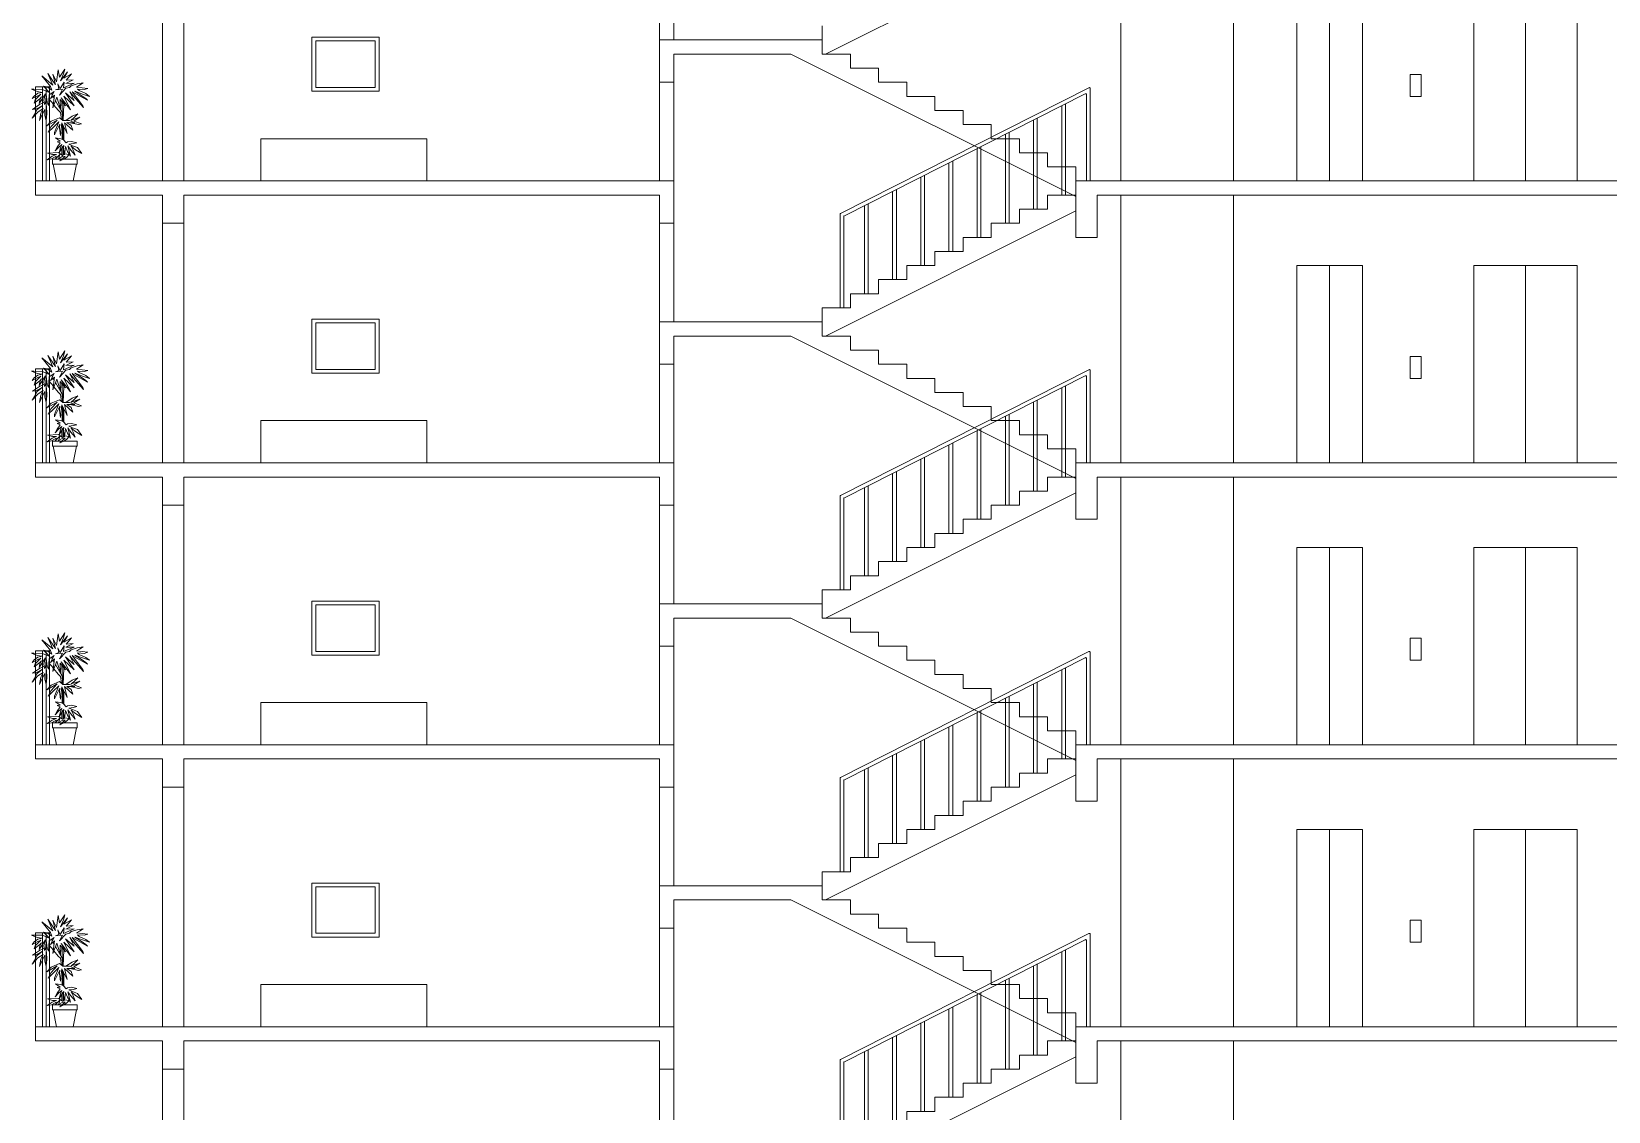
# Model space of a CAD drawing. Header units: inches. Extents: x 1090 to 1325, y 2 to 154.
# Drawn here: x 1288.88 to 1305.67, y 129.31 to 140.8 of the extents above; entities that cross this region are included whole.
import ezdxf

# ---------------------------------------------------------------- set-up
doc = ezdxf.new("R2010")
doc.units = ezdxf.units.IN
doc.header["$MEASUREMENT"] = 0
for name, color, linetype, lineweight in [('elev 1', 252, 'Continuous', 9), ('FUR', 250, 'Continuous', 9), ('walls', 250, 'Continuous', 18)]:
    doc.layers.add(name, color=color, linetype=linetype, lineweight=lineweight)
doc.layers.add('TREE', color=104, linetype='Continuous', lineweight=5, transparency=0.2)

msp = doc.modelspace()

# ---------------------------------------------------------------- linework, layer by layer
at = {"layer": 'elev 1'}
for p, q in [((1300.48, 142.063), (1300.48, 139.213)), ((1301.68, 142.063), (1301.68, 139.213)), ((1300, 141.894), (1297.337, 140.563)), ((1302.703, 141.313), (1302.703, 139.213)), ((1304.787, 141.313), (1304.787, 139.213)), ((1297.301, 140.713), (1297.301, 140.863)), ((1289.002, 140.213), (1289.002, 139.213)), ((1289.042, 140.213), (1289.042, 139.213)), ((1300.14, 140.205), (1297.497, 138.866)), ((1300.155, 139.213), (1300.155, 140.196)), ((1300.1, 140.14), (1297.537, 138.841)), ((1299.851, 139.063), (1299.851, 140.014)), ((1299.891, 139.063), (1299.891, 140.034)), ((1300.115, 139.213), (1300.115, 140.131)), ((1299.551, 138.913), (1299.551, 139.862)), ((1299.591, 138.913), (1299.591, 139.882)), ((1299.251, 138.763), (1299.251, 139.71)), ((1299.291, 138.763), (1299.291, 139.73)), ((1298.951, 138.613), (1298.951, 139.558)), ((1298.991, 138.613), (1298.991, 139.578)), ((1298.651, 138.463), (1298.651, 139.406)), ((1298.691, 138.463), (1298.691, 139.426)), ((1298.351, 138.313), (1298.351, 139.254)), ((1298.391, 138.313), (1298.391, 139.274)), ((1300, 139.063), (1300, 139.213)), ((1298.051, 138.163), (1298.051, 139.102)), ((1298.091, 138.163), (1298.091, 139.122)), ((1299.701, 138.913), (1299.701, 139.063)), ((1299.701, 139.063), (1300, 139.063)), ((1300.48, 139.063), (1300.48, 136.213)), ((1301.68, 139.063), (1301.68, 136.213)), ((1300, 138.894), (1297.337, 137.563)), ((1297.491, 137.863), (1297.491, 138.857)), ((1297.531, 137.863), (1297.531, 138.832)), ((1297.751, 138.013), (1297.751, 138.95)), ((1297.791, 138.013), (1297.791, 138.97)), ((1299.401, 138.763), (1299.401, 138.913)), ((1299.401, 138.913), (1299.701, 138.913)), ((1299.101, 138.613), (1299.101, 138.763)), ((1299.101, 138.763), (1299.401, 138.763)), ((1298.801, 138.463), (1298.801, 138.613)), ((1298.801, 138.613), (1299.101, 138.613)), ((1298.501, 138.313), (1298.501, 138.463)), ((1298.501, 138.463), (1298.801, 138.463)), ((1297.901, 138.013), (1297.901, 138.163)), ((1297.901, 138.163), (1298.201, 138.163)), ((1298.201, 138.163), (1298.201, 138.313)), ((1298.201, 138.313), (1298.501, 138.313)), ((1302.703, 138.313), (1302.703, 136.213)), ((1304.787, 138.313), (1304.787, 136.213)), ((1297.601, 137.863), (1297.601, 138.013)), ((1297.601, 138.013), (1297.901, 138.013)), ((1297.301, 137.713), (1297.301, 137.863)), ((1297.301, 137.863), (1297.601, 137.863)), ((1289.002, 137.213), (1289.002, 136.213)), ((1289.042, 137.213), (1289.042, 136.213)), ((1300.14, 137.205), (1297.497, 135.866)), ((1300.155, 136.213), (1300.155, 137.196)), ((1300.1, 137.14), (1297.537, 135.841)), ((1299.851, 136.063), (1299.851, 137.014)), ((1299.891, 136.063), (1299.891, 137.034)), ((1300.115, 136.213), (1300.115, 137.131)), ((1299.551, 135.913), (1299.551, 136.862)), ((1299.591, 135.913), (1299.591, 136.882)), ((1299.251, 135.763), (1299.251, 136.71)), ((1299.291, 135.763), (1299.291, 136.73)), ((1298.951, 135.613), (1298.951, 136.558)), ((1298.991, 135.613), (1298.991, 136.578)), ((1298.651, 135.463), (1298.651, 136.406)), ((1298.691, 135.463), (1298.691, 136.426)), ((1298.351, 135.313), (1298.351, 136.254)), ((1298.391, 135.313), (1298.391, 136.274)), ((1300, 136.063), (1300, 136.213)), ((1298.051, 135.163), (1298.051, 136.102)), ((1298.091, 135.163), (1298.091, 136.122)), ((1299.701, 135.913), (1299.701, 136.063)), ((1299.701, 136.063), (1300, 136.063)), ((1300.48, 136.063), (1300.48, 133.213)), ((1301.68, 136.063), (1301.68, 133.213)), ((1300, 135.894), (1297.337, 134.563)), ((1297.491, 134.863), (1297.491, 135.857)), ((1297.531, 134.863), (1297.531, 135.832)), ((1297.751, 135.013), (1297.751, 135.95)), ((1297.791, 135.013), (1297.791, 135.97)), ((1299.401, 135.763), (1299.401, 135.913)), ((1299.401, 135.913), (1299.701, 135.913)), ((1299.101, 135.613), (1299.101, 135.763)), ((1299.101, 135.763), (1299.401, 135.763)), ((1298.801, 135.463), (1298.801, 135.613)), ((1298.801, 135.613), (1299.101, 135.613)), ((1298.201, 135.163), (1298.201, 135.313)), ((1298.201, 135.313), (1298.501, 135.313)), ((1298.501, 135.313), (1298.501, 135.463)), ((1298.501, 135.463), (1298.801, 135.463)), ((1302.703, 135.313), (1302.703, 133.213)), ((1304.787, 135.313), (1304.787, 133.213)), ((1297.901, 135.013), (1297.901, 135.163)), ((1297.901, 135.163), (1298.201, 135.163)), ((1297.601, 134.863), (1297.601, 135.013)), ((1297.601, 135.013), (1297.901, 135.013)), ((1297.301, 134.713), (1297.301, 134.863)), ((1297.301, 134.863), (1297.601, 134.863)), ((1289.002, 134.213), (1289.002, 133.213)), ((1289.042, 134.213), (1289.042, 133.213)), ((1300.14, 134.205), (1297.497, 132.866)), ((1300.1, 134.14), (1297.537, 132.841)), ((1300.115, 133.213), (1300.115, 134.131)), ((1300.155, 133.213), (1300.155, 134.196)), ((1299.851, 133.063), (1299.851, 134.014)), ((1299.891, 133.063), (1299.891, 134.034)), ((1299.551, 132.913), (1299.551, 133.862)), ((1299.591, 132.913), (1299.591, 133.882)), ((1299.251, 132.763), (1299.251, 133.71)), ((1299.291, 132.763), (1299.291, 133.73)), ((1298.951, 132.613), (1298.951, 133.558)), ((1298.991, 132.613), (1298.991, 133.578)), ((1298.651, 132.463), (1298.651, 133.406)), ((1298.691, 132.463), (1298.691, 133.426)), ((1298.091, 132.163), (1298.091, 133.122)), ((1298.351, 132.313), (1298.351, 133.254)), ((1298.391, 132.313), (1298.391, 133.274)), ((1300, 133.063), (1300, 133.213)), ((1297.791, 132.013), (1297.791, 132.97)), ((1298.051, 132.163), (1298.051, 133.102)), ((1299.701, 132.913), (1299.701, 133.063)), ((1299.701, 133.063), (1300, 133.063)), ((1300.48, 133.063), (1300.48, 130.213)), ((1301.68, 133.063), (1301.68, 130.213)), ((1300, 132.894), (1297.337, 131.563)), ((1297.491, 131.863), (1297.491, 132.857)), ((1297.531, 131.863), (1297.531, 132.832)), ((1297.751, 132.013), (1297.751, 132.95)), ((1299.401, 132.763), (1299.401, 132.913)), ((1299.401, 132.913), (1299.701, 132.913)), ((1299.101, 132.613), (1299.101, 132.763)), ((1299.101, 132.763), (1299.401, 132.763)), ((1298.501, 132.313), (1298.501, 132.463)), ((1298.501, 132.463), (1298.801, 132.463)), ((1298.801, 132.463), (1298.801, 132.613)), ((1298.801, 132.613), (1299.101, 132.613)), ((1298.201, 132.163), (1298.201, 132.313)), ((1298.201, 132.313), (1298.501, 132.313)), ((1302.703, 132.313), (1302.703, 130.213)), ((1304.787, 132.313), (1304.787, 130.213)), ((1297.901, 132.013), (1297.901, 132.163)), ((1297.901, 132.163), (1298.201, 132.163)), ((1297.601, 131.863), (1297.601, 132.013)), ((1297.601, 132.013), (1297.901, 132.013)), ((1297.301, 131.713), (1297.301, 131.863)), ((1297.301, 131.863), (1297.601, 131.863)), ((1289.002, 131.213), (1289.002, 130.213)), ((1289.042, 131.213), (1289.042, 130.213)), ((1300.14, 131.205), (1297.497, 129.866)), ((1300.1, 131.14), (1297.537, 129.841)), ((1300.115, 130.213), (1300.115, 131.131)), ((1300.155, 130.213), (1300.155, 131.196)), ((1299.851, 130.063), (1299.851, 131.014)), ((1299.891, 130.063), (1299.891, 131.034)), ((1299.551, 129.913), (1299.551, 130.862)), ((1299.591, 129.913), (1299.591, 130.882)), ((1299.251, 129.763), (1299.251, 130.71)), ((1299.291, 129.763), (1299.291, 130.73)), ((1298.951, 129.613), (1298.951, 130.558)), ((1298.991, 129.613), (1298.991, 130.578)), ((1298.391, 129.313), (1298.391, 130.274)), ((1298.651, 129.463), (1298.651, 130.406)), ((1298.691, 129.463), (1298.691, 130.426)), ((1298.051, 129.163), (1298.051, 130.102)), ((1298.091, 129.163), (1298.091, 130.122)), ((1298.351, 129.313), (1298.351, 130.254)), ((1300, 130.063), (1300, 130.213)), ((1297.751, 129.013), (1297.751, 129.95)), ((1297.791, 129.013), (1297.791, 129.97)), ((1299.701, 129.913), (1299.701, 130.063)), ((1299.701, 130.063), (1300, 130.063)), ((1300.48, 130.063), (1300.48, 127.213)), ((1301.68, 130.063), (1301.68, 127.213)), ((1300, 129.894), (1297.337, 128.563)), ((1297.491, 128.863), (1297.491, 129.857)), ((1297.531, 128.863), (1297.531, 129.832)), ((1299.101, 129.613), (1299.101, 129.763)), ((1299.101, 129.763), (1299.401, 129.763)), ((1299.401, 129.763), (1299.401, 129.913)), ((1299.401, 129.913), (1299.701, 129.913)), ((1298.801, 129.463), (1298.801, 129.613)), ((1298.801, 129.613), (1299.101, 129.613)), ((1298.501, 129.313), (1298.501, 129.463)), ((1298.501, 129.463), (1298.801, 129.463)), ((1298.201, 129.163), (1298.201, 129.313)), ((1298.201, 129.313), (1298.501, 129.313))]:
    msp.add_line(p, q, dxfattribs=at)
for points in [[(1303.053, 139.213), (1303.053, 141.313), (1302.353, 141.313), (1302.353, 139.213)], [(1305.337, 139.213), (1305.337, 141.313), (1304.237, 141.313), (1304.237, 139.213)], [(1303.053, 136.213), (1303.053, 138.313), (1302.353, 138.313), (1302.353, 136.213)], [(1305.337, 136.213), (1305.337, 138.313), (1304.237, 138.313), (1304.237, 136.213)], [(1303.053, 133.213), (1303.053, 135.313), (1302.353, 135.313), (1302.353, 133.213)], [(1305.337, 133.213), (1305.337, 135.313), (1304.237, 135.313), (1304.237, 133.213)], [(1303.053, 130.213), (1303.053, 132.313), (1302.353, 132.313), (1302.353, 130.213)], [(1305.337, 130.213), (1305.337, 132.313), (1304.237, 132.313), (1304.237, 130.213)]]:
    msp.add_lwpolyline(points, dxfattribs=at)
for points in [[(1303.559, 140.113), (1303.676, 140.113), (1303.676, 140.347), (1303.559, 140.347)], [(1303.559, 137.113), (1303.676, 137.113), (1303.676, 137.347), (1303.559, 137.347)], [(1303.559, 134.113), (1303.676, 134.113), (1303.676, 134.347), (1303.559, 134.347)], [(1303.559, 131.113), (1303.676, 131.113), (1303.676, 131.347), (1303.559, 131.347)]]:
    msp.add_lwpolyline(points, close=True, dxfattribs=at)
for centre, start, end in [((1300.145, 140.196), 0, 116.8809), ((1300.105, 140.131), 0, 116.8809), ((1297.501, 138.857), 116.8809, 180), ((1297.541, 138.832), 116.8809, 180), ((1300.145, 137.196), 0, 116.8809), ((1300.105, 137.131), 0, 116.8809), ((1297.501, 135.857), 116.8809, 180), ((1297.541, 135.832), 116.8809, 180), ((1300.105, 134.131), 0, 116.8809), ((1300.145, 134.196), 0, 116.8809), ((1297.501, 132.857), 116.8809, 180), ((1297.541, 132.832), 116.8809, 180), ((1300.105, 131.131), 0, 116.8809), ((1300.145, 131.196), 0, 116.8809), ((1297.501, 129.857), 116.8809, 180), ((1297.541, 129.832), 116.8809, 180)]:
    msp.add_arc(centre, 0.01, start, end, dxfattribs=at)
at = {"layer": 'FUR'}
for p, q in [((1291.324, 139.213), (1291.324, 139.663)), ((1291.324, 139.663), (1293.092, 139.663)), ((1293.092, 139.663), (1293.092, 139.213)), ((1291.324, 136.213), (1291.324, 136.663)), ((1291.324, 136.663), (1293.092, 136.663)), ((1293.092, 136.663), (1293.092, 136.213)), ((1291.324, 133.213), (1291.324, 133.663)), ((1291.324, 133.663), (1293.092, 133.663)), ((1293.092, 133.663), (1293.092, 133.213)), ((1291.324, 130.213), (1291.324, 130.663)), ((1291.324, 130.663), (1293.092, 130.663)), ((1293.092, 130.663), (1293.092, 130.213))]:
    msp.add_line(p, q, dxfattribs=at)
for points in [[(1292.584, 140.168), (1291.87, 140.168), (1291.87, 140.743), (1292.584, 140.743)], [(1292.544, 140.208), (1291.91, 140.208), (1291.91, 140.703), (1292.544, 140.703)], [(1292.584, 137.168), (1291.87, 137.168), (1291.87, 137.743), (1292.584, 137.743)], [(1292.544, 137.208), (1291.91, 137.208), (1291.91, 137.703), (1292.544, 137.703)], [(1292.584, 134.168), (1291.87, 134.168), (1291.87, 134.743), (1292.584, 134.743)], [(1292.544, 134.208), (1291.91, 134.208), (1291.91, 134.703), (1292.544, 134.703)], [(1292.584, 131.168), (1291.87, 131.168), (1291.87, 131.743), (1292.584, 131.743)], [(1292.544, 131.208), (1291.91, 131.208), (1291.91, 131.703), (1292.544, 131.703)]]:
    msp.add_lwpolyline(points, close=True, dxfattribs=at)
at = {"layer": 'TREE'}
for points in [[(1289.215, 140.19), (1289.141, 140.181), (1289.175, 140.195), (1289.163, 140.246), (1289.191, 140.197), (1289.232, 140.266), (1289.225, 140.205), (1289.338, 140.254), (1289.248, 140.251), (1289.328, 140.29), (1289.252, 140.284), (1289.309, 140.353), (1289.23, 140.306), (1289.268, 140.373), (1289.192, 140.277), (1289.225, 140.353), (1289.238, 140.404), (1289.183, 140.318), (1289.169, 140.396), (1289.15, 140.269), (1289.111, 140.349), (1289.138, 140.238), (1289.114, 140.273), (1289.058, 140.357), (1289.11, 140.234), (1288.993, 140.33), (1289.085, 140.218), (1289.101, 140.179), (1289.052, 140.213), (1289.011, 140.22), (1289.081, 140.152), (1289.002, 140.187), (1288.909, 140.19), (1288.885, 140.19), (1288.944, 140.164), (1288.998, 140.156), (1288.953, 140.147), (1288.912, 140.117), (1288.893, 140.089), (1288.945, 140.117), (1288.984, 140.135), (1288.923, 140.075), (1288.911, 140.042), (1288.974, 140.088), (1288.991, 140.108), (1288.973, 140.074), (1288.964, 140.036), (1289.034, 140.14), (1289.014, 140.077), (1289.024, 140.026), (1289.033, 140.052), (1289.037, 140.062), (1289.042, 140.133), (1289.051, 140.05), (1289.065, 140.017), (1289.073, 140.129), (1289.126, 140.165), (1289.086, 140.089), (1289.128, 140.127), (1289.112, 139.992), (1289.154, 140.103), (1289.192, 139.98), (1289.189, 140.081), (1289.245, 140.011), (1289.199, 140.098), (1289.301, 139.969), (1289.23, 140.115), (1289.34, 140.011), (1289.245, 140.15), (1289.339, 140.07), (1289.291, 140.162), (1289.328, 140.118), (1289.438, 139.994), (1289.43, 140.014), (1289.316, 140.163), (1289.481, 140.073), (1289.463, 140.09), (1289.412, 140.124), (1289.347, 140.167), (1289.438, 140.134), (1289.503, 140.113), (1289.463, 140.142), (1289.393, 140.175), (1289.373, 140.191), (1289.445, 140.187), (1289.483, 140.198), (1289.364, 140.212), (1289.396, 140.232), (1289.435, 140.257), (1289.37, 140.246), (1289.305, 140.226), (1289.288, 140.208), (1289.248, 140.2), (1289.181, 140.127)], [(1289.044, 140.005), (1289.033, 140.052), (1289.024, 140.026), (1289.019, 140.05), (1288.971, 140.026), (1288.895, 139.975), (1288.936, 139.979), (1288.996, 140.014), (1288.944, 139.973), (1288.893, 139.881), (1288.952, 139.946), (1289.008, 139.984), (1288.984, 139.934), (1288.968, 139.856), (1289, 139.926), (1289.027, 139.974), (1289.027, 139.911), (1289.04, 139.857), (1289.047, 139.931)], [(1289.399, 139.892), (1289.307, 139.861), (1289.336, 139.883), (1289.379, 139.926), (1289.318, 139.902), (1289.25, 139.857), (1289.29, 139.857), (1289.347, 139.833), (1289.297, 139.833), (1289.383, 139.813), (1289.418, 139.821), (1289.336, 139.851)], [(1289.33, 139.612), (1289.366, 139.62), (1289.309, 139.634), (1289.268, 139.628), (1289.252, 139.618), (1289.224, 139.649), (1289.196, 139.663), (1289.138, 139.672), (1289.189, 139.635), (1289.158, 139.631), (1289.189, 139.618), (1289.156, 139.571), (1289.136, 139.532), (1289.175, 139.574), (1289.206, 139.601), (1289.193, 139.565), (1289.177, 139.514), (1289.18, 139.512), (1289.219, 139.579), (1289.227, 139.59), (1289.226, 139.554), (1289.235, 139.492), (1289.245, 139.58), (1289.269, 139.528), (1289.3, 139.476), (1289.272, 139.587), (1289.304, 139.542), (1289.349, 139.488), (1289.327, 139.542), (1289.305, 139.584), (1289.352, 139.546), (1289.421, 139.505), (1289.375, 139.568), (1289.321, 139.588), (1289.283, 139.605)], [(1289.286, 139.493), (1289.236, 139.5), (1289.235, 139.492), (1289.234, 139.501), (1289.213, 139.485), (1289.172, 139.516), (1289.056, 139.51), (1289.108, 139.495), (1289.149, 139.495), (1289.103, 139.477), (1289.05, 139.439), (1289.098, 139.447), (1289.145, 139.476), (1289.139, 139.45), (1289.184, 139.496), (1289.182, 139.48), (1289.173, 139.45), (1289.218, 139.476), (1289.241, 139.475), (1289.185, 139.427), (1289.229, 139.446), (1289.258, 139.464)], [(1289.37, 139.446), (1289.229, 139.446), (1289.185, 139.427), (1289.208, 139.446), (1289.107, 139.446), (1289.107, 139.393), (1289.37, 139.393)], [(1289.362, 139.393), (1289.116, 139.393), (1289.15, 139.213), (1289.328, 139.213)], [(1289.215, 137.19), (1289.141, 137.181), (1289.175, 137.195), (1289.163, 137.246), (1289.191, 137.197), (1289.232, 137.266), (1289.225, 137.205), (1289.338, 137.254), (1289.248, 137.251), (1289.328, 137.29), (1289.252, 137.284), (1289.309, 137.353), (1289.23, 137.306), (1289.268, 137.373), (1289.192, 137.277), (1289.225, 137.353), (1289.238, 137.404), (1289.183, 137.318), (1289.169, 137.396), (1289.15, 137.269), (1289.111, 137.349), (1289.138, 137.238), (1289.114, 137.273), (1289.058, 137.357), (1289.11, 137.234), (1288.993, 137.33), (1289.085, 137.218), (1289.101, 137.179), (1289.052, 137.213), (1289.011, 137.22), (1289.081, 137.152), (1289.002, 137.187), (1288.909, 137.19), (1288.885, 137.19), (1288.944, 137.164), (1288.998, 137.156), (1288.953, 137.147), (1288.912, 137.117), (1288.893, 137.089), (1288.945, 137.117), (1288.984, 137.135), (1288.923, 137.075), (1288.911, 137.042), (1288.974, 137.088), (1288.991, 137.108), (1288.973, 137.074), (1288.964, 137.036), (1289.034, 137.14), (1289.014, 137.077), (1289.024, 137.026), (1289.033, 137.052), (1289.037, 137.062), (1289.042, 137.133), (1289.051, 137.05), (1289.065, 137.017), (1289.073, 137.129), (1289.126, 137.165), (1289.086, 137.089), (1289.128, 137.127), (1289.112, 136.992), (1289.154, 137.103), (1289.192, 136.98), (1289.189, 137.081), (1289.245, 137.011), (1289.199, 137.098), (1289.301, 136.969), (1289.23, 137.115), (1289.34, 137.011), (1289.245, 137.15), (1289.339, 137.07), (1289.291, 137.162), (1289.328, 137.118), (1289.438, 136.994), (1289.43, 137.014), (1289.316, 137.163), (1289.481, 137.073), (1289.463, 137.09), (1289.412, 137.124), (1289.347, 137.167), (1289.438, 137.134), (1289.503, 137.113), (1289.463, 137.142), (1289.393, 137.175), (1289.373, 137.191), (1289.445, 137.187), (1289.483, 137.198), (1289.364, 137.212), (1289.396, 137.232), (1289.435, 137.257), (1289.37, 137.246), (1289.305, 137.226), (1289.288, 137.208), (1289.248, 137.2), (1289.181, 137.127)], [(1289.044, 137.005), (1289.033, 137.052), (1289.024, 137.026), (1289.019, 137.05), (1288.971, 137.026), (1288.895, 136.975), (1288.936, 136.979), (1288.996, 137.014), (1288.944, 136.973), (1288.893, 136.881), (1288.952, 136.946), (1289.008, 136.984), (1288.984, 136.934), (1288.968, 136.856), (1289, 136.926), (1289.027, 136.974), (1289.027, 136.911), (1289.04, 136.857), (1289.047, 136.931)], [(1289.399, 136.892), (1289.307, 136.861), (1289.336, 136.883), (1289.379, 136.926), (1289.318, 136.902), (1289.25, 136.857), (1289.29, 136.857), (1289.347, 136.833), (1289.297, 136.833), (1289.383, 136.813), (1289.418, 136.821), (1289.336, 136.851)], [(1289.33, 136.612), (1289.366, 136.62), (1289.309, 136.634), (1289.268, 136.628), (1289.252, 136.618), (1289.224, 136.649), (1289.196, 136.663), (1289.138, 136.672), (1289.189, 136.635), (1289.158, 136.631), (1289.189, 136.618), (1289.156, 136.571), (1289.136, 136.532), (1289.175, 136.574), (1289.206, 136.601), (1289.193, 136.565), (1289.177, 136.514), (1289.18, 136.512), (1289.219, 136.579), (1289.227, 136.59), (1289.226, 136.554), (1289.235, 136.492), (1289.245, 136.58), (1289.269, 136.528), (1289.3, 136.476), (1289.272, 136.587), (1289.304, 136.542), (1289.349, 136.488), (1289.327, 136.542), (1289.305, 136.584), (1289.352, 136.546), (1289.421, 136.505), (1289.375, 136.568), (1289.321, 136.588), (1289.283, 136.605)], [(1289.286, 136.493), (1289.236, 136.5), (1289.235, 136.492), (1289.234, 136.501), (1289.213, 136.485), (1289.172, 136.516), (1289.056, 136.51), (1289.108, 136.495), (1289.149, 136.495), (1289.103, 136.477), (1289.05, 136.439), (1289.098, 136.447), (1289.145, 136.476), (1289.139, 136.45), (1289.184, 136.496), (1289.182, 136.48), (1289.173, 136.45), (1289.218, 136.476), (1289.241, 136.475), (1289.185, 136.427), (1289.229, 136.446), (1289.258, 136.464)], [(1289.37, 136.446), (1289.229, 136.446), (1289.185, 136.427), (1289.208, 136.446), (1289.107, 136.446), (1289.107, 136.393), (1289.37, 136.393)], [(1289.362, 136.393), (1289.116, 136.393), (1289.15, 136.213), (1289.328, 136.213)], [(1289.215, 134.19), (1289.141, 134.181), (1289.175, 134.195), (1289.163, 134.246), (1289.191, 134.197), (1289.232, 134.266), (1289.225, 134.205), (1289.338, 134.254), (1289.248, 134.251), (1289.328, 134.29), (1289.252, 134.284), (1289.309, 134.353), (1289.23, 134.306), (1289.268, 134.373), (1289.192, 134.277), (1289.225, 134.353), (1289.238, 134.404), (1289.183, 134.318), (1289.169, 134.396), (1289.15, 134.269), (1289.111, 134.349), (1289.138, 134.238), (1289.114, 134.273), (1289.058, 134.357), (1289.11, 134.234), (1288.993, 134.33), (1289.085, 134.218), (1289.101, 134.179), (1289.052, 134.213), (1289.011, 134.22), (1289.081, 134.152), (1289.002, 134.187), (1288.909, 134.19), (1288.885, 134.19), (1288.944, 134.164), (1288.998, 134.156), (1288.953, 134.147), (1288.912, 134.117), (1288.893, 134.089), (1288.945, 134.117), (1288.984, 134.135), (1288.923, 134.075), (1288.911, 134.042), (1288.974, 134.088), (1288.991, 134.108), (1288.973, 134.074), (1288.964, 134.036), (1289.034, 134.14), (1289.014, 134.077), (1289.024, 134.026), (1289.033, 134.052), (1289.037, 134.062), (1289.042, 134.133), (1289.051, 134.05), (1289.065, 134.017), (1289.073, 134.129), (1289.126, 134.165), (1289.086, 134.089), (1289.128, 134.127), (1289.112, 133.992), (1289.154, 134.103), (1289.192, 133.98), (1289.189, 134.081), (1289.245, 134.011), (1289.199, 134.098), (1289.301, 133.969), (1289.23, 134.115), (1289.34, 134.011), (1289.245, 134.15), (1289.339, 134.07), (1289.291, 134.162), (1289.328, 134.118), (1289.438, 133.994), (1289.43, 134.014), (1289.316, 134.163), (1289.481, 134.073), (1289.463, 134.09), (1289.412, 134.124), (1289.347, 134.167), (1289.438, 134.134), (1289.503, 134.113), (1289.463, 134.142), (1289.393, 134.175), (1289.373, 134.191), (1289.445, 134.187), (1289.483, 134.198), (1289.364, 134.212), (1289.396, 134.232), (1289.435, 134.257), (1289.37, 134.246), (1289.305, 134.226), (1289.288, 134.208), (1289.248, 134.2), (1289.181, 134.127)], [(1289.044, 134.005), (1289.033, 134.052), (1289.024, 134.026), (1289.019, 134.05), (1288.971, 134.026), (1288.895, 133.975), (1288.936, 133.979), (1288.996, 134.014), (1288.944, 133.973), (1288.893, 133.881), (1288.952, 133.946), (1289.008, 133.984), (1288.984, 133.934), (1288.968, 133.856), (1289, 133.926), (1289.027, 133.974), (1289.027, 133.911), (1289.04, 133.857), (1289.047, 133.931)], [(1289.399, 133.892), (1289.307, 133.861), (1289.336, 133.883), (1289.379, 133.926), (1289.318, 133.902), (1289.25, 133.857), (1289.29, 133.857), (1289.347, 133.833), (1289.297, 133.833), (1289.383, 133.813), (1289.418, 133.821), (1289.336, 133.851)], [(1289.33, 133.612), (1289.366, 133.62), (1289.309, 133.634), (1289.268, 133.628), (1289.252, 133.618), (1289.224, 133.649), (1289.196, 133.663), (1289.138, 133.672), (1289.189, 133.635), (1289.158, 133.631), (1289.189, 133.618), (1289.156, 133.571), (1289.136, 133.532), (1289.175, 133.574), (1289.206, 133.601), (1289.193, 133.565), (1289.177, 133.514), (1289.18, 133.512), (1289.219, 133.579), (1289.227, 133.59), (1289.226, 133.554), (1289.235, 133.492), (1289.245, 133.58), (1289.269, 133.528), (1289.3, 133.476), (1289.272, 133.587), (1289.304, 133.542), (1289.349, 133.488), (1289.327, 133.542), (1289.305, 133.584), (1289.352, 133.546), (1289.421, 133.505), (1289.375, 133.568), (1289.321, 133.588), (1289.283, 133.605)], [(1289.286, 133.493), (1289.236, 133.5), (1289.235, 133.492), (1289.234, 133.501), (1289.213, 133.485), (1289.172, 133.516), (1289.056, 133.51), (1289.108, 133.495), (1289.149, 133.495), (1289.103, 133.477), (1289.05, 133.439), (1289.098, 133.447), (1289.145, 133.476), (1289.139, 133.45), (1289.184, 133.496), (1289.182, 133.48), (1289.173, 133.45), (1289.218, 133.476), (1289.241, 133.475), (1289.185, 133.427), (1289.229, 133.446), (1289.258, 133.464)], [(1289.37, 133.446), (1289.229, 133.446), (1289.185, 133.427), (1289.208, 133.446), (1289.107, 133.446), (1289.107, 133.393), (1289.37, 133.393)], [(1289.362, 133.393), (1289.116, 133.393), (1289.15, 133.213), (1289.328, 133.213)], [(1289.215, 131.19), (1289.141, 131.181), (1289.175, 131.195), (1289.163, 131.246), (1289.191, 131.197), (1289.232, 131.266), (1289.225, 131.205), (1289.338, 131.254), (1289.248, 131.251), (1289.328, 131.29), (1289.252, 131.284), (1289.309, 131.353), (1289.23, 131.306), (1289.268, 131.373), (1289.192, 131.277), (1289.225, 131.353), (1289.238, 131.404), (1289.183, 131.318), (1289.169, 131.396), (1289.15, 131.269), (1289.111, 131.349), (1289.138, 131.238), (1289.114, 131.273), (1289.058, 131.357), (1289.11, 131.234), (1288.993, 131.33), (1289.085, 131.218), (1289.101, 131.179), (1289.052, 131.213), (1289.011, 131.22), (1289.081, 131.152), (1289.002, 131.187), (1288.909, 131.19), (1288.885, 131.19), (1288.944, 131.164), (1288.998, 131.156), (1288.953, 131.147), (1288.912, 131.117), (1288.893, 131.089), (1288.945, 131.117), (1288.984, 131.135), (1288.923, 131.075), (1288.911, 131.042), (1288.974, 131.088), (1288.991, 131.108), (1288.973, 131.074), (1288.964, 131.036), (1289.034, 131.14), (1289.014, 131.077), (1289.024, 131.026), (1289.033, 131.052), (1289.037, 131.062), (1289.042, 131.133), (1289.051, 131.05), (1289.065, 131.017), (1289.073, 131.129), (1289.126, 131.165), (1289.086, 131.089), (1289.128, 131.127), (1289.112, 130.992), (1289.154, 131.103), (1289.192, 130.98), (1289.189, 131.081), (1289.245, 131.011), (1289.199, 131.098), (1289.301, 130.969), (1289.23, 131.115), (1289.34, 131.011), (1289.245, 131.15), (1289.339, 131.07), (1289.291, 131.162), (1289.328, 131.118), (1289.438, 130.994), (1289.43, 131.014), (1289.316, 131.163), (1289.481, 131.073), (1289.463, 131.09), (1289.412, 131.124), (1289.347, 131.167), (1289.438, 131.134), (1289.503, 131.113), (1289.463, 131.142), (1289.393, 131.175), (1289.373, 131.191), (1289.445, 131.187), (1289.483, 131.198), (1289.364, 131.212), (1289.396, 131.232), (1289.435, 131.257), (1289.37, 131.246), (1289.305, 131.226), (1289.288, 131.208), (1289.248, 131.2), (1289.181, 131.127)], [(1289.044, 131.005), (1289.033, 131.052), (1289.024, 131.026), (1289.019, 131.05), (1288.971, 131.026), (1288.895, 130.975), (1288.936, 130.979), (1288.996, 131.014), (1288.944, 130.973), (1288.893, 130.881), (1288.952, 130.946), (1289.008, 130.984), (1288.984, 130.934), (1288.968, 130.856), (1289, 130.926), (1289.027, 130.974), (1289.027, 130.911), (1289.04, 130.857), (1289.047, 130.931)], [(1289.399, 130.892), (1289.307, 130.861), (1289.336, 130.883), (1289.379, 130.926), (1289.318, 130.902), (1289.25, 130.857), (1289.29, 130.857), (1289.347, 130.833), (1289.297, 130.833), (1289.383, 130.813), (1289.418, 130.821), (1289.336, 130.851)], [(1289.33, 130.612), (1289.366, 130.62), (1289.309, 130.634), (1289.268, 130.628), (1289.252, 130.618), (1289.224, 130.649), (1289.196, 130.663), (1289.138, 130.672), (1289.189, 130.635), (1289.158, 130.631), (1289.189, 130.618), (1289.156, 130.571), (1289.136, 130.532), (1289.175, 130.574), (1289.206, 130.601), (1289.193, 130.565), (1289.177, 130.514), (1289.18, 130.512), (1289.219, 130.579), (1289.227, 130.59), (1289.226, 130.554), (1289.235, 130.492), (1289.245, 130.58), (1289.269, 130.528), (1289.3, 130.476), (1289.272, 130.587), (1289.304, 130.542), (1289.349, 130.488), (1289.327, 130.542), (1289.305, 130.584), (1289.352, 130.546), (1289.421, 130.505), (1289.375, 130.568), (1289.321, 130.588), (1289.283, 130.605)], [(1289.286, 130.493), (1289.236, 130.5), (1289.235, 130.492), (1289.234, 130.501), (1289.213, 130.485), (1289.172, 130.516), (1289.056, 130.51), (1289.108, 130.495), (1289.149, 130.495), (1289.103, 130.477), (1289.05, 130.439), (1289.098, 130.447), (1289.145, 130.476), (1289.139, 130.45), (1289.184, 130.496), (1289.182, 130.48), (1289.173, 130.45), (1289.218, 130.476), (1289.241, 130.475), (1289.185, 130.427), (1289.229, 130.446), (1289.258, 130.464)], [(1289.37, 130.446), (1289.229, 130.446), (1289.185, 130.427), (1289.208, 130.446), (1289.107, 130.446), (1289.107, 130.393), (1289.37, 130.393)], [(1289.362, 130.393), (1289.116, 130.393), (1289.15, 130.213), (1289.328, 130.213)]]:
    msp.add_lwpolyline(points, close=True, dxfattribs=at)
for points in [[(1288.971, 140.026), (1288.895, 139.975), (1288.936, 139.979), (1288.996, 140.014), (1288.944, 139.973), (1288.893, 139.881), (1288.952, 139.946), (1289.008, 139.984), (1288.984, 139.934), (1288.968, 139.856), (1289, 139.926), (1289.027, 139.974), (1289.027, 139.911), (1289.04, 139.857), (1289.047, 139.931), (1289.044, 140.005)], [(1289.069, 140.087), (1289.117, 140.029)], [(1289.096, 140.145), (1289.106, 140.127)], [(1289.113, 140.114), (1289.124, 140.094)], [(1289.123, 140.021), (1289.169, 139.965), (1289.192, 139.942), (1289.204, 139.868)], [(1289.14, 140.067), (1289.21, 139.943)], [(1289.206, 140.06), (1289.213, 139.861)], [(1289.212, 140.052), (1289.214, 139.86)], [(1289.229, 140.031), (1289.224, 139.942), (1289.222, 139.857)], [(1289.218, 139.857), (1289.181, 139.886), (1289.095, 139.848), (1289.049, 139.799), (1289.159, 139.861), (1289.095, 139.792), (1289.062, 139.732), (1289.115, 139.783), (1289.175, 139.843), (1289.128, 139.73), (1289.128, 139.703), (1289.187, 139.817), (1289.182, 139.776), (1289.194, 139.698), (1289.207, 139.83), (1289.264, 139.717), (1289.235, 139.833), (1289.324, 139.752), (1289.306, 139.802), (1289.261, 139.834), (1289.347, 139.833), (1289.29, 139.857), (1289.218, 139.857)], [(1289.214, 139.816), (1289.21, 139.656)], [(1289.22, 139.805), (1289.22, 139.651)], [(1289.229, 139.786), (1289.227, 139.646)], [(1289.208, 139.559), (1289.206, 139.491)], [(1289.22, 139.58), (1289.221, 139.491)], [(1289.225, 139.587), (1289.223, 139.493)], [(1288.971, 137.026), (1288.895, 136.975), (1288.936, 136.979), (1288.996, 137.014), (1288.944, 136.973), (1288.893, 136.881), (1288.952, 136.946), (1289.008, 136.984), (1288.984, 136.934), (1288.968, 136.856), (1289, 136.926), (1289.027, 136.974), (1289.027, 136.911), (1289.04, 136.857), (1289.047, 136.931), (1289.044, 137.005)], [(1289.069, 137.087), (1289.117, 137.029)], [(1289.096, 137.145), (1289.106, 137.127)], [(1289.113, 137.114), (1289.124, 137.094)], [(1289.123, 137.021), (1289.169, 136.965), (1289.192, 136.942), (1289.204, 136.868)], [(1289.14, 137.067), (1289.21, 136.943)], [(1289.206, 137.06), (1289.213, 136.861)], [(1289.212, 137.052), (1289.214, 136.86)], [(1289.229, 137.031), (1289.224, 136.942), (1289.222, 136.857)], [(1289.218, 136.857), (1289.181, 136.886), (1289.095, 136.848), (1289.049, 136.799), (1289.159, 136.861), (1289.095, 136.792), (1289.062, 136.732), (1289.115, 136.783), (1289.175, 136.843), (1289.128, 136.73), (1289.128, 136.703), (1289.187, 136.817), (1289.182, 136.776), (1289.194, 136.698), (1289.207, 136.83), (1289.264, 136.717), (1289.235, 136.833), (1289.324, 136.752), (1289.306, 136.802), (1289.261, 136.834), (1289.347, 136.833), (1289.29, 136.857), (1289.218, 136.857)], [(1289.214, 136.816), (1289.21, 136.656)], [(1289.22, 136.805), (1289.22, 136.651)], [(1289.229, 136.786), (1289.227, 136.646)], [(1289.208, 136.559), (1289.206, 136.491)], [(1289.22, 136.58), (1289.221, 136.491)], [(1289.225, 136.587), (1289.223, 136.493)], [(1289.096, 134.145), (1289.106, 134.127)], [(1288.971, 134.026), (1288.895, 133.975), (1288.936, 133.979), (1288.996, 134.014), (1288.944, 133.973), (1288.893, 133.881), (1288.952, 133.946), (1289.008, 133.984), (1288.984, 133.934), (1288.968, 133.856), (1289, 133.926), (1289.027, 133.974), (1289.027, 133.911), (1289.04, 133.857), (1289.047, 133.931), (1289.044, 134.005)], [(1289.069, 134.087), (1289.117, 134.029)], [(1289.113, 134.114), (1289.124, 134.094)], [(1289.123, 134.021), (1289.169, 133.965), (1289.192, 133.942), (1289.204, 133.868)], [(1289.14, 134.067), (1289.21, 133.943)], [(1289.206, 134.06), (1289.213, 133.861)], [(1289.212, 134.052), (1289.214, 133.86)], [(1289.229, 134.031), (1289.224, 133.942), (1289.222, 133.857)], [(1289.218, 133.857), (1289.181, 133.886), (1289.095, 133.848), (1289.049, 133.799), (1289.159, 133.861), (1289.095, 133.792), (1289.062, 133.732), (1289.115, 133.783), (1289.175, 133.843), (1289.128, 133.73), (1289.128, 133.703), (1289.187, 133.817), (1289.182, 133.776), (1289.194, 133.698), (1289.207, 133.83), (1289.264, 133.717), (1289.235, 133.833), (1289.324, 133.752), (1289.306, 133.802), (1289.261, 133.834), (1289.347, 133.833), (1289.29, 133.857), (1289.218, 133.857)], [(1289.214, 133.816), (1289.21, 133.656)], [(1289.22, 133.805), (1289.22, 133.651)], [(1289.229, 133.786), (1289.227, 133.646)], [(1289.208, 133.559), (1289.206, 133.491)], [(1289.22, 133.58), (1289.221, 133.491)], [(1289.225, 133.587), (1289.223, 133.493)], [(1289.096, 131.145), (1289.106, 131.127)], [(1289.113, 131.114), (1289.124, 131.094)], [(1288.971, 131.026), (1288.895, 130.975), (1288.936, 130.979), (1288.996, 131.014), (1288.944, 130.973), (1288.893, 130.881), (1288.952, 130.946), (1289.008, 130.984), (1288.984, 130.934), (1288.968, 130.856), (1289, 130.926), (1289.027, 130.974), (1289.027, 130.911), (1289.04, 130.857), (1289.047, 130.931), (1289.044, 131.005)], [(1289.069, 131.087), (1289.117, 131.029)], [(1289.123, 131.021), (1289.169, 130.965), (1289.192, 130.942), (1289.204, 130.868)], [(1289.14, 131.067), (1289.21, 130.943)], [(1289.206, 131.06), (1289.213, 130.861)], [(1289.212, 131.052), (1289.214, 130.86)], [(1289.229, 131.031), (1289.224, 130.942), (1289.222, 130.857)], [(1289.218, 130.857), (1289.181, 130.886), (1289.095, 130.848), (1289.049, 130.799), (1289.159, 130.861), (1289.095, 130.792), (1289.062, 130.732), (1289.115, 130.783), (1289.175, 130.843), (1289.128, 130.73), (1289.128, 130.703), (1289.187, 130.817), (1289.182, 130.776), (1289.194, 130.698), (1289.207, 130.83), (1289.264, 130.717), (1289.235, 130.833), (1289.324, 130.752), (1289.306, 130.802), (1289.261, 130.834), (1289.347, 130.833), (1289.29, 130.857), (1289.218, 130.857)], [(1289.214, 130.816), (1289.21, 130.656)], [(1289.22, 130.805), (1289.22, 130.651)], [(1289.229, 130.786), (1289.227, 130.646)], [(1289.208, 130.559), (1289.206, 130.491)], [(1289.22, 130.58), (1289.221, 130.491)], [(1289.225, 130.587), (1289.223, 130.493)]]:
    msp.add_lwpolyline(points, dxfattribs=at)
at = {"layer": 'walls'}
for p, q in [((1295.721, 142.213), (1295.721, 140.713)), ((1290.277, 139.213), (1290.277, 142.063)), ((1290.507, 139.213), (1290.507, 142.063)), ((1295.571, 142.063), (1295.571, 139.213)), ((1295.721, 140.713), (1295.571, 140.713)), ((1295.721, 140.713), (1297.301, 140.713)), ((1297.301, 140.713), (1297.301, 140.563)), ((1295.721, 140.563), (1295.721, 139.213)), ((1295.721, 140.563), (1296.966, 140.563)), ((1296.966, 140.563), (1300, 139.046)), ((1297.301, 140.563), (1297.601, 140.563)), ((1297.601, 140.563), (1297.601, 140.413)), ((1297.601, 140.413), (1297.901, 140.413)), ((1297.901, 140.413), (1297.901, 140.263)), ((1288.927, 139.213), (1288.927, 140.213)), ((1288.927, 140.213), (1289.077, 140.213)), ((1289.077, 140.213), (1289.077, 139.213)), ((1295.571, 140.263), (1295.721, 140.263)), ((1297.901, 140.263), (1298.201, 140.263)), ((1298.201, 140.263), (1298.201, 140.113)), ((1298.201, 140.113), (1298.501, 140.113)), ((1298.501, 140.113), (1298.501, 139.963)), ((1298.501, 139.963), (1298.801, 139.963)), ((1298.801, 139.963), (1298.801, 139.813)), ((1298.801, 139.813), (1299.101, 139.813)), ((1299.101, 139.813), (1299.101, 139.663)), ((1299.101, 139.663), (1299.401, 139.663)), ((1299.401, 139.663), (1299.401, 139.513)), ((1299.401, 139.513), (1299.701, 139.513)), ((1299.701, 139.513), (1299.701, 139.363)), ((1299.701, 139.363), (1300.001, 139.363)), ((1300.001, 139.363), (1300.001, 139.213)), ((1288.927, 139.213), (1295.721, 139.213)), ((1288.927, 139.063), (1288.927, 139.213)), ((1295.721, 139.213), (1295.721, 137.713)), ((1300, 139.213), (1322.312, 139.213)), ((1300.001, 139.213), (1300, 139.063)), ((1288.927, 139.063), (1290.277, 139.063)), ((1290.277, 136.213), (1290.277, 139.063)), ((1290.507, 139.063), (1295.571, 139.063)), ((1290.507, 136.213), (1290.507, 139.063)), ((1295.571, 139.063), (1295.571, 136.213)), ((1300, 139.063), (1300, 138.613)), ((1300.23, 139.063), (1315.517, 139.063)), ((1300.23, 139.063), (1300.23, 138.613)), ((1290.277, 138.763), (1290.507, 138.763)), ((1295.571, 138.763), (1295.721, 138.763)), ((1300, 138.613), (1300.23, 138.613)), ((1295.721, 137.713), (1295.571, 137.713)), ((1295.721, 137.713), (1297.301, 137.713)), ((1297.301, 137.713), (1297.301, 137.563)), ((1295.721, 137.563), (1295.721, 136.213)), ((1295.721, 137.563), (1296.966, 137.563)), ((1296.966, 137.563), (1300, 136.046)), ((1297.301, 137.563), (1297.601, 137.563)), ((1297.601, 137.563), (1297.601, 137.413)), ((1297.601, 137.413), (1297.901, 137.413)), ((1297.901, 137.413), (1297.901, 137.263)), ((1288.927, 136.213), (1288.927, 137.213)), ((1288.927, 137.213), (1289.077, 137.213)), ((1289.077, 137.213), (1289.077, 136.213)), ((1295.571, 137.263), (1295.721, 137.263)), ((1297.901, 137.263), (1298.201, 137.263)), ((1298.201, 137.263), (1298.201, 137.113)), ((1298.201, 137.113), (1298.501, 137.113)), ((1298.501, 137.113), (1298.501, 136.963)), ((1298.501, 136.963), (1298.801, 136.963)), ((1298.801, 136.963), (1298.801, 136.813)), ((1298.801, 136.813), (1299.101, 136.813)), ((1299.101, 136.813), (1299.101, 136.663)), ((1299.101, 136.663), (1299.401, 136.663)), ((1299.401, 136.663), (1299.401, 136.513)), ((1299.401, 136.513), (1299.701, 136.513)), ((1299.701, 136.513), (1299.701, 136.363)), ((1299.701, 136.363), (1300.001, 136.363)), ((1300.001, 136.363), (1300.001, 136.213)), ((1288.927, 136.213), (1295.721, 136.213)), ((1288.927, 136.063), (1288.927, 136.213)), ((1295.721, 136.213), (1295.721, 134.713)), ((1300, 136.213), (1322.312, 136.213)), ((1300.001, 136.213), (1300, 136.063)), ((1288.927, 136.063), (1290.277, 136.063)), ((1290.277, 133.213), (1290.277, 136.063)), ((1290.507, 136.063), (1295.571, 136.063)), ((1290.507, 133.213), (1290.507, 136.063)), ((1295.571, 136.063), (1295.571, 133.213)), ((1300, 136.063), (1300, 135.613)), ((1300.23, 136.063), (1315.517, 136.063)), ((1300.23, 136.063), (1300.23, 135.613)), ((1290.277, 135.763), (1290.507, 135.763)), ((1295.571, 135.763), (1295.721, 135.763)), ((1300, 135.613), (1300.23, 135.613)), ((1295.721, 134.713), (1295.571, 134.713)), ((1295.721, 134.713), (1297.301, 134.713)), ((1297.301, 134.713), (1297.301, 134.563)), ((1295.721, 134.563), (1295.721, 133.213)), ((1295.721, 134.563), (1296.966, 134.563)), ((1296.966, 134.563), (1300, 133.046)), ((1297.301, 134.563), (1297.601, 134.563)), ((1297.601, 134.563), (1297.601, 134.413)), ((1297.601, 134.413), (1297.901, 134.413)), ((1297.901, 134.413), (1297.901, 134.263)), ((1288.927, 133.213), (1288.927, 134.213)), ((1288.927, 134.213), (1289.077, 134.213)), ((1289.077, 134.213), (1289.077, 133.213)), ((1295.571, 134.263), (1295.721, 134.263)), ((1297.901, 134.263), (1298.201, 134.263)), ((1298.201, 134.263), (1298.201, 134.113)), ((1298.201, 134.113), (1298.501, 134.113)), ((1298.501, 134.113), (1298.501, 133.963)), ((1298.501, 133.963), (1298.801, 133.963)), ((1298.801, 133.963), (1298.801, 133.813)), ((1298.801, 133.813), (1299.101, 133.813)), ((1299.101, 133.813), (1299.101, 133.663)), ((1299.101, 133.663), (1299.401, 133.663)), ((1299.401, 133.663), (1299.401, 133.513)), ((1299.401, 133.513), (1299.701, 133.513)), ((1299.701, 133.513), (1299.701, 133.363)), ((1299.701, 133.363), (1300.001, 133.363)), ((1300.001, 133.363), (1300.001, 133.213)), ((1288.927, 133.213), (1295.721, 133.213)), ((1288.927, 133.063), (1288.927, 133.213)), ((1295.721, 133.213), (1295.721, 131.713)), ((1300, 133.213), (1322.312, 133.213)), ((1300.001, 133.213), (1300, 133.063)), ((1288.927, 133.063), (1290.277, 133.063)), ((1290.277, 130.213), (1290.277, 133.063)), ((1290.507, 133.063), (1295.571, 133.063)), ((1290.507, 130.213), (1290.507, 133.063)), ((1295.571, 133.063), (1295.571, 130.213)), ((1300, 133.063), (1300, 132.613)), ((1300.23, 133.063), (1315.517, 133.063)), ((1300.23, 133.063), (1300.23, 132.613)), ((1290.277, 132.763), (1290.507, 132.763)), ((1295.571, 132.763), (1295.721, 132.763)), ((1300, 132.613), (1300.23, 132.613)), ((1295.721, 131.713), (1295.571, 131.713)), ((1295.721, 131.713), (1297.301, 131.713)), ((1297.301, 131.713), (1297.301, 131.563)), ((1295.721, 131.563), (1295.721, 130.213)), ((1295.721, 131.563), (1296.966, 131.563)), ((1296.966, 131.563), (1300, 130.046)), ((1297.301, 131.563), (1297.601, 131.563)), ((1297.601, 131.563), (1297.601, 131.413)), ((1297.601, 131.413), (1297.901, 131.413)), ((1297.901, 131.413), (1297.901, 131.263)), ((1288.927, 130.213), (1288.927, 131.213)), ((1288.927, 131.213), (1289.077, 131.213)), ((1289.077, 131.213), (1289.077, 130.213)), ((1295.571, 131.263), (1295.721, 131.263)), ((1297.901, 131.263), (1298.201, 131.263)), ((1298.201, 131.263), (1298.201, 131.113)), ((1298.201, 131.113), (1298.501, 131.113)), ((1298.501, 131.113), (1298.501, 130.963)), ((1298.501, 130.963), (1298.801, 130.963)), ((1298.801, 130.963), (1298.801, 130.813)), ((1298.801, 130.813), (1299.101, 130.813)), ((1299.101, 130.813), (1299.101, 130.663)), ((1299.101, 130.663), (1299.401, 130.663)), ((1299.401, 130.663), (1299.401, 130.513)), ((1299.401, 130.513), (1299.701, 130.513)), ((1299.701, 130.513), (1299.701, 130.363)), ((1299.701, 130.363), (1300.001, 130.363)), ((1300.001, 130.363), (1300.001, 130.213)), ((1288.927, 130.213), (1295.721, 130.213)), ((1288.927, 130.063), (1288.927, 130.213)), ((1295.721, 130.213), (1295.721, 128.713)), ((1300, 130.213), (1322.312, 130.213)), ((1300.001, 130.213), (1300, 130.063)), ((1288.927, 130.063), (1290.277, 130.063)), ((1290.277, 127.213), (1290.277, 130.063)), ((1290.507, 130.063), (1295.571, 130.063)), ((1290.507, 127.213), (1290.507, 130.063)), ((1295.571, 130.063), (1295.571, 127.213)), ((1300, 130.063), (1300, 129.613)), ((1300.23, 130.063), (1315.517, 130.063)), ((1300.23, 130.063), (1300.23, 129.613)), ((1290.277, 129.763), (1290.507, 129.763)), ((1295.571, 129.763), (1295.721, 129.763)), ((1300, 129.613), (1300.23, 129.613))]:
    msp.add_line(p, q, dxfattribs=at)

doc.saveas('drawing.dxf')
